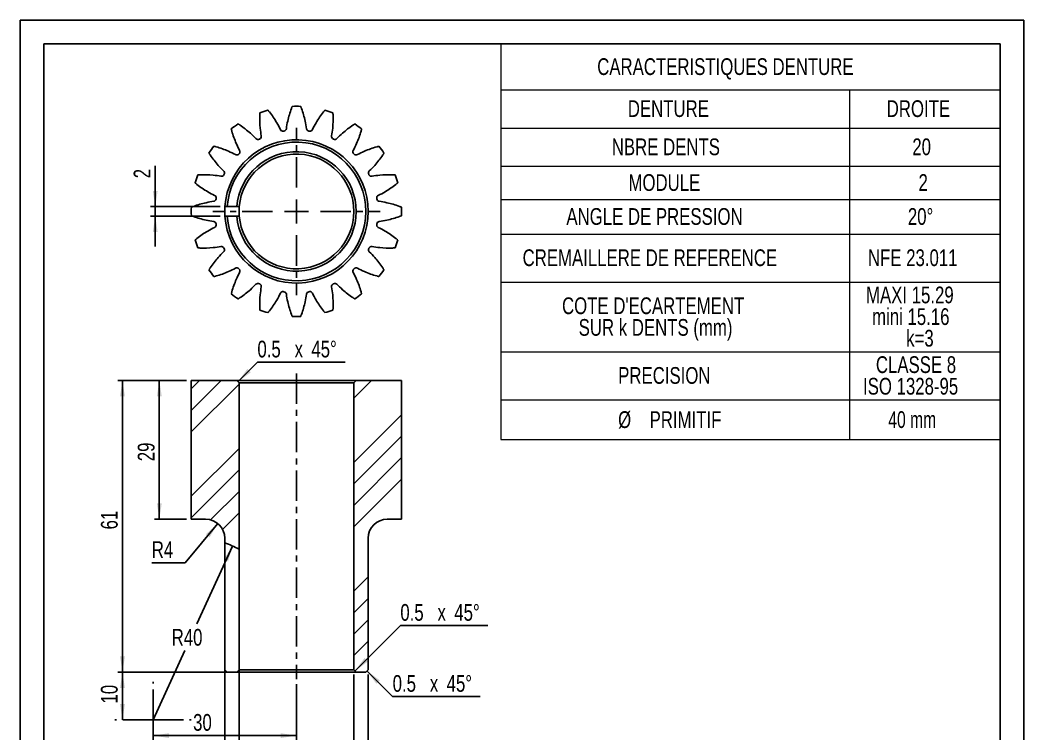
# Model space of a CAD drawing. Header units: millimetres. Extents: x 0 to 210, y 0 to 297.
# Drawn here: x 0 to 210, y 147.7 to 297.1 of the extents above; entities that cross this region are included whole.
import ezdxf

# ---------------------------------------------------------------- set-up
doc = ezdxf.new("R2010")
doc.units = ezdxf.units.MM
doc.linetypes.add('CENTER', pattern=[10.16, 6.35, -1.27, 1.27, -1.27])
for name, color, linetype in [('AXES', 3, 'CENTER'), ('COTES', 21, 'Continuous'), ('FIN', 5, 'Continuous'), ('HACHURS', 4, 'Continuous')]:
    doc.layers.add(name, color=color, linetype=linetype)
doc.layers.add('FORT', color=7, linetype='Continuous', lineweight=25)
doc.styles.add('SLDTEXTSTYLE0', font='TXT', dxfattribs={"width": 0.75})
doc.styles.add('SLDTEXTSTYLE4', font='TXT', dxfattribs={"width": 0.7})
doc.dimstyles.new('SLDDIMSTYLE1', dxfattribs={"dimtxt": 3.5, "dimasz": 3.302, "dimexe": 0, "dimexo": 0.0625, "dimgap": 0.875, "dimtad": 1, "dimdec": 3, "dimrnd": 1e-09, "dimzin": 12, "dimdsep": 46, "dimtxsty": 'SLDTEXTSTYLE0', "dimsah": 1, "dimcen": 0.09, "dimadec": 0, "dimazin": 3, "dimtfac": 1, "dimtdec": 3, "dimtofl": 0, "dimtmove": 0, "dimatfit": 3, "dimfxl": 1, "dimfrac": 2, "dimtolj": 1, "dimtzin": 12, "dimarcsym": 0})
doc.dimstyles.new('SLDDIMSTYLE2', dxfattribs={"dimtxt": 3.5, "dimasz": 3.302, "dimexe": 0, "dimexo": 0.0625, "dimgap": 0.875, "dimtad": 0, "dimtih": 1, "dimtoh": 1, "dimdec": 3, "dimrnd": 1e-09, "dimzin": 12, "dimdsep": 46, "dimtxsty": 'SLDTEXTSTYLE0', "dimsah": 1, "dimcen": 0, "dimadec": 0, "dimazin": 3, "dimtfac": 1, "dimtdec": 3, "dimtofl": 0, "dimtmove": 1, "dimatfit": 3, "dimfxl": 1, "dimfrac": 2, "dimtolj": 1, "dimtzin": 12, "dimarcsym": 0})
doc.dimstyles.new('SLDDIMSTYLE3', dxfattribs={"dimtxt": 3.5, "dimasz": 3.302, "dimexe": 0, "dimexo": 0.0625, "dimgap": 0.875, "dimtad": 0, "dimtih": 1, "dimtoh": 1, "dimdec": 3, "dimrnd": 1e-09, "dimzin": 12, "dimdsep": 46, "dimtxsty": 'SLDTEXTSTYLE0', "dimsah": 1, "dimcen": 0, "dimadec": 0, "dimazin": 3, "dimtfac": 1, "dimtdec": 3, "dimtofl": 0, "dimtmove": 0, "dimatfit": 3, "dimfxl": 1, "dimfrac": 2, "dimtolj": 1, "dimtzin": 12, "dimarcsym": 0})
doc.dimstyles.new('SLDDIMSTYLE4', dxfattribs={"dimtxt": 3.5, "dimasz": 3.302, "dimexe": 0, "dimexo": 0.0625, "dimgap": 0.875, "dimtad": 1, "dimdec": 3, "dimrnd": 1e-09, "dimzin": 12, "dimdsep": 46, "dimtxsty": 'SLDTEXTSTYLE0', "dimsah": 1, "dimcen": 0.09, "dimadec": 0, "dimazin": 3, "dimtfac": 1, "dimtdec": 3, "dimtmove": 0, "dimatfit": 0, "dimfxl": 1, "dimfrac": 2, "dimtolj": 1, "dimtzin": 12, "dimarcsym": 0})
pattern_1 = [(45, (0, 0), (-13.4704, 13.4704), []), (45, (4.49, 0), (-13.4704, 13.4704), []), (45, (8.98, 0), (-13.4704, 13.4704), []), (45, (13.47, 0), (-13.4704, 13.4704), [])]

# ---------------------------------------------------------------- blocks, each defined once
blk = doc.blocks.new('SW_TABLEANNOTATION_0')
at = {"color": 0, "linetype": 'Continuous', "lineweight": 18}
for p, q in [((0, 0), (0, -9.6)), ((0, 0), (72.9, 0)), ((72.9, 0), (104.42, 0)), ((104.42, 0), (104.42, -9.6)), ((0, -9.6), (0, -17.59)), ((0, -9.6), (72.9, -9.6)), ((72.9, -9.6), (72.9, -17.59)), ((72.9, -9.6), (104.42, -9.6)), ((104.42, -9.6), (104.42, -17.59)), ((0, -17.59), (0, -25.57)), ((0, -17.59), (72.9, -17.59)), ((72.9, -17.59), (72.9, -25.57)), ((72.9, -17.59), (104.42, -17.59)), ((104.42, -17.59), (104.42, -25.57)), ((0, -25.57), (0, -32.54)), ((0, -25.57), (72.9, -25.57)), ((72.9, -25.57), (72.9, -32.54)), ((72.9, -25.57), (104.42, -25.57)), ((104.42, -25.57), (104.42, -32.54)), ((0, -32.54), (0, -39.76)), ((0, -32.54), (72.9, -32.54)), ((72.9, -32.54), (72.9, -39.76)), ((72.9, -32.54), (104.42, -32.54)), ((104.42, -32.54), (104.42, -39.76)), ((0, -39.76), (0, -49.81)), ((0, -39.76), (72.9, -39.76)), ((72.9, -39.76), (72.9, -49.81)), ((72.9, -39.76), (104.42, -39.76)), ((104.42, -39.76), (104.42, -49.81)), ((0, -49.81), (0, -64.39)), ((0, -49.81), (72.9, -49.81)), ((72.9, -49.81), (72.9, -64.39)), ((72.9, -49.81), (104.42, -49.81)), ((104.42, -49.81), (104.42, -64.39)), ((0, -64.39), (0, -74.44)), ((0, -64.39), (72.9, -64.39)), ((72.9, -64.39), (72.9, -74.44)), ((72.9, -64.39), (104.42, -64.39)), ((104.42, -64.39), (104.42, -74.44)), ((0, -74.44), (0, -82.73)), ((0, -74.44), (72.9, -74.44)), ((72.9, -74.44), (72.9, -82.73)), ((72.9, -74.44), (104.42, -74.44)), ((104.42, -74.44), (104.42, -82.73)), ((0, -82.73), (72.9, -82.73)), ((72.9, -82.73), (104.42, -82.73))]:
    blk.add_line(p, q, dxfattribs=at)
at = {"color": 0, "linetype": 'Continuous', "lineweight": 18, "char_height": 3.5, "attachment_point": 1}
for s, insert, style in [('CARACTERISTIQUES DENTURE', (20.15, -2.99), 'SLDTEXTSTYLE0'), ('DENTURE', (26.55, -11.78), 'SLDTEXTSTYLE0'), ('DROITE', (80.71, -11.78), 'SLDTEXTSTYLE0'), ('NBRE DENTS', (23.2, -19.77), 'SLDTEXTSTYLE0'), ('20', (86.07, -19.77), 'SLDTEXTSTYLE0'), ('MODULE', (26.69, -27.24), 'SLDTEXTSTYLE0'), ('2', (87.37, -27.24), 'SLDTEXTSTYLE0'), ('ANGLE DE PRESSION', (13.7, -34.34), 'SLDTEXTSTYLE0'), ('20°', (85.14, -34.34), 'SLDTEXTSTYLE0'), ('CREMAILLERE DE REFERENCE', (4.54, -42.97), 'SLDTEXTSTYLE0'), ('NFE 23.011', (76.79, -42.97), 'SLDTEXTSTYLE0'), ('MAXI 15.29', (76.38, -50.76), 'SLDTEXTSTYLE0'), ("COTE D'ECARTEMENT", (12.79, -53.02), 'SLDTEXTSTYLE0'), ('mini 15.16', (77.65, -55.29), 'SLDTEXTSTYLE0'), ('SUR k DENTS (mm)', (16.27, -57.55), 'SLDTEXTSTYLE0'), ('k=3', (84.78, -59.81), 'SLDTEXTSTYLE0'), ('CLASSE 8', (78.45, -65.34), 'SLDTEXTSTYLE0'), ('PRECISION', (24.54, -67.6), 'SLDTEXTSTYLE0'), ('ISO 1328-95', (75.76, -69.86), 'SLDTEXTSTYLE0'), ('%%c', (24.52, -76.84), 'SLDTEXTSTYLE0'), ('PRIMITIF', (31.11, -76.84), 'SLDTEXTSTYLE0'), ('40 mm', (81.05, -76.84), 'SLDTEXTSTYLE4')]:
    blk.add_mtext(s, dxfattribs=dict(at, insert=insert, style=style))
blk = doc.blocks.new('_D_1')
at = {"layer": 'COTES'}
for p, q in [((34.81, 221.65), (28.12, 221.65)), ((29.12, 221.65), (29.12, 192.65)), ((34.81, 192.65), (28.12, 192.65))]:
    blk.add_line(p, q, dxfattribs=at)
for points in [[(29.12, 221.65), (28.61, 218.34), (29.63, 218.34)], [(29.12, 192.65), (29.63, 195.95), (28.61, 195.95)]]:
    blk.add_solid(points, dxfattribs=at)
at = {"layer": 'COTES', "insert": (24.61, 204.77), "char_height": 3.5, "attachment_point": 1, "rotation": 90, "style": 'SLDTEXTSTYLE0'}
blk.add_mtext('29', dxfattribs=at)
blk = doc.blocks.new('_D_2')
at = {"layer": 'COTES'}
for p, q in [((34.81, 221.65), (20.41, 221.65)), ((21.41, 221.65), (21.41, 160.65)), ((69.31, 160.65), (20.41, 160.65))]:
    blk.add_line(p, q, dxfattribs=at)
for points in [[(21.41, 221.65), (20.9, 218.34), (21.92, 218.34)], [(21.41, 160.65), (21.92, 163.95), (20.9, 163.95)]]:
    blk.add_solid(points, dxfattribs=at)
at = {"layer": 'COTES', "insert": (16.9, 190.5), "char_height": 3.5, "attachment_point": 1, "rotation": 90, "style": 'SLDTEXTSTYLE0'}
blk.add_mtext('61', dxfattribs=at)
blk = doc.blocks.new('_D_3')
at = {"layer": 'COTES'}
for p, q in [((45.81, 185.37), (45.81, 139.44)), ((69.81, 160.15), (69.81, 139.44)), ((45.81, 140.44), (69.81, 140.44))]:
    blk.add_line(p, q, dxfattribs=at)
for points in [[(45.81, 140.44), (49.11, 139.93), (49.11, 140.95)], [(69.81, 140.44), (66.5, 140.95), (66.5, 139.93)]]:
    blk.add_solid(points, dxfattribs=at)
at = {"layer": 'COTES', "char_height": 3.5, "attachment_point": 1, "style": 'SLDTEXTSTYLE0'}
for s, insert in [('%%c', (50.15, 144.95)), ('24', (55.43, 145)), ('H7', (60.6, 145))]:
    blk.add_mtext(s, dxfattribs=dict(at, insert=insert))
blk = doc.blocks.new('_D_4')
at = {"layer": 'COTES'}
for p, q in [((42.81, 186.73), (42.81, 133.13)), ((72.81, 160.15), (72.81, 133.13)), ((42.81, 134.13), (72.81, 134.13))]:
    blk.add_line(p, q, dxfattribs=at)
for points in [[(42.81, 134.13), (46.11, 133.62), (46.11, 134.64)], [(72.81, 134.13), (69.5, 134.64), (69.5, 133.62)]]:
    blk.add_solid(points, dxfattribs=at)
at = {"layer": 'COTES', "char_height": 3.5, "attachment_point": 1, "style": 'SLDTEXTSTYLE0'}
for s, insert in [('%%c', (48.42, 138.64)), ('30', (53.7, 138.69)), ('g6', (58.87, 138.69))]:
    blk.add_mtext(s, dxfattribs=dict(at, insert=insert))
blk = doc.blocks.new('SW_CHAMFER_DIMENSION_0')
at = {"layer": 'COTES', "color": 0}
for p, q in [((-4.08, -4.08), (0, 0)), ((0, 0), (18.33, 0))]:
    blk.add_line(p, q, dxfattribs=at)
blk.add_solid([(-4.08, -4.08), (-1.39, -2.11), (-2.11, -1.39)], dxfattribs=at)
at = {"layer": 'COTES', "color": 0, "char_height": 3.5, "attachment_point": 1, "style": 'SLDTEXTSTYLE0'}
for s, insert in [('0.5', (0, 4.51)), ('45°', (11.29, 4.51)), ('x', (7.78, 4.51))]:
    blk.add_mtext(s, dxfattribs=dict(at, insert=insert))
blk = doc.blocks.new('SW_CHAMFER_DIMENSION_1')
at = {"layer": 'COTES', "color": 0}
for p, q in [((-9.48, -9.48), (0, 0)), ((0, 0), (18.33, 0))]:
    blk.add_line(p, q, dxfattribs=at)
blk.add_solid([(-9.48, -9.48), (-6.79, -7.51), (-7.51, -6.79)], dxfattribs=at)
at = {"layer": 'COTES', "color": 0, "char_height": 3.5, "attachment_point": 1, "style": 'SLDTEXTSTYLE0'}
for s, insert in [('0.5', (0, 4.51)), ('45°', (11.29, 4.51)), ('x', (7.78, 4.51))]:
    blk.add_mtext(s, dxfattribs=dict(at, insert=insert))
blk = doc.blocks.new('SW_CHAMFER_DIMENSION_2')
at = {"layer": 'COTES', "color": 0}
for p, q in [((-5.38, 5.38), (0, 0)), ((0, 0), (18.33, 0))]:
    blk.add_line(p, q, dxfattribs=at)
blk.add_solid([(-5.38, 5.38), (-3.4, 2.68), (-2.68, 3.4)], dxfattribs=at)
at = {"layer": 'COTES', "color": 0, "char_height": 3.5, "attachment_point": 1, "style": 'SLDTEXTSTYLE0'}
for s, insert in [('0.5', (0, 4.51)), ('45°', (11.29, 4.51)), ('x', (7.78, 4.51))]:
    blk.add_mtext(s, dxfattribs=dict(at, insert=insert))
blk = doc.blocks.new('_D_5')
at = {"layer": 'COTES'}
for p, q in [((41.36, 191.72), (34.55, 183.51)), ((34.55, 183.51), (27.54, 183.51))]:
    blk.add_line(p, q, dxfattribs=at)
blk.add_solid([(41.36, 191.72), (38.86, 189.51), (39.64, 188.86)], dxfattribs=at)
at = {"layer": 'COTES', "insert": (27.54, 188.03), "char_height": 3.5, "attachment_point": 1, "style": 'SLDTEXTSTYLE0'}
blk.add_mtext('R4', dxfattribs=at)
blk = doc.blocks.new('_D_6')
at = {"layer": 'COTES'}
for p, q in [((44.42, 187.03), (36.97, 170.72)), ((27.81, 150.65), (34.44, 165.17))]:
    blk.add_line(p, q, dxfattribs=at)
blk.add_solid([(44.42, 187.03), (42.59, 184.24), (43.51, 183.82)], dxfattribs=at)
at = {"layer": 'COTES', "insert": (31.7, 169.68), "char_height": 3.5, "attachment_point": 1, "style": 'SLDTEXTSTYLE0'}
blk.add_mtext('R40', dxfattribs=at)
blk = doc.blocks.new('_D_7')
at = {"layer": 'COTES'}
for p, q in [((44.35, 160.65), (20.41, 160.65)), ((21.41, 150.65), (21.41, 160.65))]:
    blk.add_line(p, q, dxfattribs=at)
for points in [[(21.41, 160.65), (20.9, 157.34), (21.92, 157.34)], [(21.41, 150.65), (21.92, 153.95), (20.9, 153.95)]]:
    blk.add_solid(points, dxfattribs=at)
at = {"layer": 'COTES', "insert": (16.9, 154.08), "char_height": 3.5, "attachment_point": 1, "rotation": 90, "style": 'SLDTEXTSTYLE0'}
blk.add_mtext('10', dxfattribs=at)
blk = doc.blocks.new('_D_8')
at = {"layer": 'COTES'}
for p, q in [((57.81, 158.15), (57.81, 146.36)), ((57.81, 147.36), (27.81, 147.36))]:
    blk.add_line(p, q, dxfattribs=at)
for points in [[(27.81, 147.36), (31.11, 146.86), (31.11, 147.87)], [(57.81, 147.36), (54.5, 147.87), (54.5, 146.86)]]:
    blk.add_solid(points, dxfattribs=at)
at = {"layer": 'COTES', "insert": (36.19, 151.88), "char_height": 3.5, "attachment_point": 1, "style": 'SLDTEXTSTYLE0'}
blk.add_mtext('30', dxfattribs=at)
blk = doc.blocks.new('SW_CENTERMARKSYMBOL_1')
at = {"layer": 'AXES', "color": 0}
for q in [(0, 8), (-8, 0), (0, -8), (8, 0)]:
    blk.add_line((0, 0), q, dxfattribs=at)
blk = doc.blocks.new('_D_9')
at = {"layer": 'COTES'}
for p, q in [((28.27, 258.04), (28.27, 266.56)), ((41.84, 258.04), (27.27, 258.04)), ((28.27, 256.04), (28.27, 258.04)), ((41.84, 256.04), (27.27, 256.04)), ((28.27, 256.04), (28.27, 249.69))]:
    blk.add_line(p, q, dxfattribs=at)
for points in [[(28.27, 258.04), (28.77, 261.34), (27.76, 261.34)], [(28.27, 256.04), (27.76, 252.73), (28.77, 252.73)]]:
    blk.add_solid(points, dxfattribs=at)
at = {"layer": 'COTES', "insert": (23.75, 263.97), "char_height": 3.5, "attachment_point": 1, "rotation": 90, "style": 'SLDTEXTSTYLE0'}
blk.add_mtext('2', dxfattribs=at)
blk = doc.blocks.new('SW_CENTERMARKSYMBOL_2')
at = {"layer": 'AXES', "color": 0}
for p, q in [((0, 5), (0, 17.5)), ((0, 0), (0, 2.5)), ((-5, 0), (-17.5, 0)), ((0, 0), (-2.5, 0)), ((0, 0), (0, -2.5)), ((0, 0), (2.5, 0)), ((5, 0), (17.5, 0)), ((0, -5), (0, -17.5))]:
    blk.add_line(p, q, dxfattribs=at)

msp = doc.modelspace()

# ---------------------------------------------------------------- hatches: boundary and pattern name
at = {"layer": 'HACHURS'}
h = msp.add_hatch(dxfattribs=at)
h.set_pattern_fill('DIN 201 acier et fonte', color=256, style=0, pattern_type=2)
h.set_pattern_definition(pattern_1)
edge = h.paths.add_edge_path(flags=0)
edge.add_line((35.8051, 192.6458), (38.8051, 192.6458))
edge.add_arc((38.8051, 188.6458), 4, 0, 90, ccw=False)
edge.add_line((42.8051, 188.6458), (42.8051, 187.7268))
edge.add_arc((27.8051, 150.6458), 40, 63.256316, 67.975687, ccw=False)
edge.add_line((45.8051, 186.367), (45.8051, 221.1458))
edge.add_line((45.8051, 221.1458), (45.3051, 221.6458))
edge.add_line((45.3051, 221.6458), (35.8051, 221.6458))
edge.add_line((35.8051, 221.6458), (35.8051, 192.6458))
h = msp.add_hatch(dxfattribs=at)
h.set_pattern_fill('DIN 201 acier et fonte', color=256, style=0, pattern_type=2)
h.set_pattern_definition(pattern_1)
edge = h.paths.add_edge_path(flags=0)
edge.add_line((72.3051, 160.6458), (72.8051, 161.1458))
edge.add_line((72.8051, 161.1458), (72.8051, 188.6458))
edge.add_arc((76.8051, 188.6458), 4, 90, 180, ccw=False)
edge.add_line((76.8051, 192.6458), (79.8051, 192.6458))
edge.add_line((79.8051, 192.6458), (79.8051, 221.6458))
edge.add_line((79.8051, 221.6458), (70.3051, 221.6458))
edge.add_line((70.3051, 221.6458), (69.8051, 221.1458))
edge.add_line((69.8051, 221.1458), (69.8051, 161.1458))
edge.add_line((69.8051, 161.1458), (70.3051, 160.6458))
edge.add_line((70.3051, 160.6458), (72.3051, 160.6458))

# ---------------------------------------------------------------- linework, layer by layer
at = {"layer": 'AXES'}
msp.add_line((57.8051, 223.1458), (57.8051, 159.1458), dxfattribs=at)
at = {"layer": 'FIN'}
for p, q in [((-0.0115, 297.0678), (209.9885, 297.0678)), ((-0.0115, 297.0678), (-0.0115, 0.0678)), ((209.9885, 297.0678), (209.9885, 0.0678)), ((4.9885, 292.0678), (204.9885, 292.0678)), ((4.9885, 292.0678), (4.9885, 5.0678)), ((204.9885, 292.0678), (204.9885, 5.0678))]:
    msp.add_line(p, q, dxfattribs=at)
at = {"layer": 'FORT'}
for p, q in [((42.8385, 258.0354), (43.3396, 258.0354)), ((45.3452, 258.0354), (43.3396, 258.0354)), ((45.3452, 258.0354), (45.8468, 258.0354)), ((42.8385, 256.0354), (43.3396, 256.0354)), ((45.3452, 256.0354), (43.3396, 256.0354)), ((45.3452, 256.0354), (45.8468, 256.0354)), ((35.8051, 221.6458), (35.8051, 192.6458)), ((45.3051, 221.6458), (35.8051, 221.6458)), ((45.3051, 221.6458), (45.8051, 221.1458)), ((45.3051, 221.6458), (70.3051, 221.6458)), ((69.8051, 221.1458), (45.8051, 221.1458)), ((45.8051, 186.367), (45.8051, 221.1458)), ((69.8051, 221.1458), (70.3051, 221.6458)), ((69.8051, 221.1458), (69.8051, 161.1458)), ((79.8051, 221.6458), (70.3051, 221.6458)), ((79.8051, 192.6458), (79.8051, 221.6458)), ((38.8051, 192.6458), (35.8051, 192.6458)), ((79.8051, 192.6458), (76.8051, 192.6458)), ((42.8051, 187.7268), (42.8051, 188.6458)), ((42.8385, 187.7133), (42.8385, 161.1458)), ((72.8051, 188.6458), (72.8051, 161.1458)), ((45.8468, 186.3459), (45.8468, 161.1458)), ((42.8385, 161.1458), (43.3396, 160.6458)), ((45.3452, 160.6458), (43.3396, 160.6458)), ((45.3452, 160.6458), (45.8468, 161.1458)), ((70.3051, 160.6458), (45.3452, 160.6458)), ((45.8468, 161.1458), (69.8051, 161.1458)), ((70.3051, 160.6458), (69.8051, 161.1458)), ((70.3051, 160.6458), (72.3051, 160.6458)), ((72.8051, 161.1458), (72.3051, 160.6458))]:
    msp.add_line(p, q, dxfattribs=at)
for centre, radius, start, end in [((57.8051, 257.0354), 22, 105.703159, 110.296841), ((36.4585, 265.444), 20, 30.470072, 38.305944), ((75.5085, 271.6289), 20, 159.694056, 167.529928), ((57.8051, 257.0354), 22, 87.703159, 92.296841), ((40.1017, 271.6289), 20, 12.470072, 20.305944), ((79.1517, 265.444), 20, 141.694056, 149.529928), ((57.8051, 257.0354), 22, 69.703159, 74.296841), ((57.8051, 257.0354), 22, 123.703159, 128.296841), ((70.1324, 276.3853), 20, 177.694056, 185.529928), ((45.4778, 276.3853), 20, 354.470072, 2.305944), ((57.8051, 257.0354), 22, 51.703159, 56.296841), ((63.5496, 279.2476), 20, 195.694056, 203.529928), ((34.9048, 258.436), 20, 48.470072, 56.305944), ((57.8051, 257.0354), 17, 98.843693, 99.156307), ((57.8051, 257.0354), 17, 80.843693, 81.156307), ((80.7054, 258.436), 20, 123.694056, 131.529928), ((52.0606, 279.2476), 20, 336.470072, 344.305944), ((57.8051, 257.0354), 15, 183.822554, 176.177446), ((57.8051, 257.0354), 14.5, 183.954572, 176.045428), ((57.8051, 257.0354), 17, 116.843693, 117.156307), ((57.8051, 257.0354), 17, 62.843693, 63.156307), ((57.8051, 257.0354), 22, 141.703159, 146.296841), ((56.4044, 279.9356), 20, 213.694056, 221.529928), ((35.5928, 251.2909), 20, 66.470072, 74.305944), ((57.8051, 257.0354), 12.5, 184.588566, 175.411434), ((57.8051, 257.0354), 17, 134.843693, 135.156307), ((57.8051, 257.0354), 12, 184.780192, 175.219808), ((57.8051, 257.0354), 17, 44.843693, 45.156307), ((80.0174, 251.2909), 20, 105.694056, 113.529928), ((59.2057, 279.9356), 20, 318.470072, 326.305944), ((57.8051, 257.0354), 22, 33.703159, 38.296841), ((57.8051, 257.0354), 22, 159.703159, 164.296841), ((38.4551, 244.7081), 20, 84.470072, 92.305944), ((57.8051, 257.0354), 17, 152.843693, 153.156307), ((57.8051, 257.0354), 17, 26.843693, 27.156307), ((77.1551, 244.7081), 20, 87.694056, 95.529928), ((57.8051, 257.0354), 22, 15.703159, 20.296841), ((49.3964, 278.382), 20, 231.694056, 239.529928), ((66.2137, 278.382), 20, 300.470072, 308.305944), ((43.2115, 239.3319), 20, 102.470072, 110.305944), ((57.8051, 257.0354), 17, 170.843693, 171.156307), ((57.8051, 257.0354), 17, 8.843693, 9.156307), ((72.3987, 239.3319), 20, 69.694056, 77.529928), ((57.8051, 257.0354), 22, 177.703159, 182.296841), ((57.8051, 257.0354), 22, 357.703159, 2.296841), ((43.2115, 274.7388), 20, 249.694056, 257.529928), ((57.8051, 257.0354), 17, 188.843693, 189.156307), ((57.8051, 257.0354), 17, 350.843693, 351.156307), ((72.3987, 274.7388), 20, 282.470072, 290.305944), ((49.3964, 235.6887), 20, 120.470072, 128.305944), ((66.2137, 235.6887), 20, 51.694056, 59.529928), ((57.8051, 257.0354), 22, 195.703159, 200.296841), ((57.8051, 257.0354), 22, 339.703159, 344.296841), ((38.4551, 269.3627), 20, 267.694056, 275.529928), ((57.8051, 257.0354), 17, 206.843693, 207.156307), ((57.8051, 257.0354), 17, 332.843693, 333.156307), ((77.1551, 269.3627), 20, 264.470072, 272.305944), ((56.4044, 234.1351), 20, 138.470072, 146.305944), ((59.2057, 234.1351), 20, 33.694056, 41.529928), ((57.8051, 257.0354), 22, 213.703159, 218.296841), ((35.5928, 262.7798), 20, 285.694056, 293.529928), ((57.8051, 257.0354), 17, 224.843693, 225.156307), ((57.8051, 257.0354), 17, 314.843693, 315.156307), ((80.0174, 262.7798), 20, 246.470072, 254.305944), ((57.8051, 257.0354), 22, 321.703159, 326.296841), ((63.5496, 234.8231), 20, 156.470072, 164.305944), ((57.8051, 257.0354), 17, 242.843693, 243.156307), ((57.8051, 257.0354), 17, 296.843693, 297.156307), ((52.0606, 234.8231), 20, 15.694056, 23.529928), ((57.8051, 257.0354), 22, 231.703159, 236.296841), ((34.9048, 255.6347), 20, 303.694056, 311.529928), ((70.1324, 237.6854), 20, 174.470072, 182.305944), ((57.8051, 257.0354), 17, 260.843693, 261.156307), ((57.8051, 257.0354), 17, 278.843693, 279.156307), ((45.4778, 237.6854), 20, 357.694056, 5.529928), ((80.7054, 255.6347), 20, 228.470072, 236.305944), ((57.8051, 257.0354), 22, 303.703159, 308.296841), ((36.4585, 248.6267), 20, 321.694056, 329.529928), ((75.5085, 242.4418), 20, 192.470072, 200.305944), ((40.1017, 242.4418), 20, 339.694056, 347.529928), ((79.1517, 248.6267), 20, 210.470072, 218.305944), ((57.8051, 257.0354), 22, 249.703159, 254.296841), ((57.8051, 257.0354), 22, 285.703159, 290.296841), ((57.8051, 257.0354), 22, 267.703159, 272.296841), ((38.8051, 188.6458), 4, 0, 90), ((76.8051, 188.6458), 4, 90, 180), ((27.8051, 150.6458), 40, 63.256316, 67.975687)]:
    msp.add_arc(centre, radius, start, end, dxfattribs=at)
for points in [[(50.1496, 277.2144), (50.1492, 277.2063), (50.1489, 277.1982), (50.1486, 277.1901)], [(50.1583, 277.4038), (50.1553, 277.3443), (50.1523, 277.2798), (50.1496, 277.2144)], [(50.1663, 277.55), (50.1639, 277.5084), (50.1611, 277.4585), (50.1583, 277.4038)], [(50.1717, 277.6392), (50.1704, 277.6186), (50.1685, 277.5881), (50.1663, 277.55)], [(50.1736, 277.6693), (50.1732, 277.6625), (50.1726, 277.6524), (50.1717, 277.6392)], [(51.8578, 278.2057), (51.8547, 278.2095), (51.8523, 278.2123), (51.8507, 278.2143)], [(51.8789, 278.1802), (51.8697, 278.1913), (51.8626, 278.1999), (51.8578, 278.2057)], [(51.9476, 278.0966), (51.9193, 278.1312), (51.8957, 278.1598), (51.8789, 278.1802)], [(52.0549, 277.9641), (52.0158, 278.0128), (51.9791, 278.058), (51.9476, 278.0966)], [(52.1527, 277.8412), (52.1197, 277.883), (52.0866, 277.9245), (52.0549, 277.9641)], [(56.7599, 278.5924), (56.7571, 278.5848), (56.7543, 278.5772), (56.7515, 278.5696)], [(56.8268, 278.7699), (56.8055, 278.7142), (56.7827, 278.6538), (56.7599, 278.5924)], [(56.8796, 278.9064), (56.8644, 278.8676), (56.8463, 278.821), (56.8268, 278.7699)], [(56.9123, 278.9897), (56.9047, 278.9704), (56.8934, 278.942), (56.8796, 278.9064)], [(56.9234, 279.0177), (56.9209, 279.0113), (56.9171, 279.002), (56.9123, 278.9897)], [(58.6909, 279.0073), (58.6891, 279.0119), (58.6877, 279.0154), (58.6868, 279.0177)], [(58.7031, 278.9766), (58.6978, 278.99), (58.6937, 279.0004), (58.6909, 279.0073)], [(58.7426, 278.8758), (58.7264, 278.9175), (58.7128, 278.952), (58.7031, 278.9766)], [(58.8036, 278.7167), (58.7815, 278.7751), (58.7606, 278.8295), (58.7426, 278.8758)], [(58.8587, 278.5696), (58.8403, 278.6195), (58.8216, 278.6692), (58.8036, 278.7167)], [(63.4726, 277.8603), (63.4675, 277.854), (63.4625, 277.8476), (63.4575, 277.8412)], [(63.591, 278.0084), (63.5536, 277.9621), (63.5132, 277.9116), (63.4726, 277.8603)], [(63.6834, 278.122), (63.657, 278.0898), (63.6254, 278.0511), (63.591, 278.0084)], [(63.7402, 278.191), (63.727, 278.1751), (63.7076, 278.1515), (63.6834, 278.122)], [(63.7595, 278.2143), (63.7551, 278.209), (63.7487, 278.2012), (63.7402, 278.191)], [(65.4372, 277.6582), (65.4369, 277.6631), (65.4367, 277.6668), (65.4365, 277.6693)], [(65.4393, 277.6252), (65.4384, 277.6396), (65.4377, 277.6507), (65.4372, 277.6582)], [(65.4457, 277.5172), (65.4432, 277.5618), (65.441, 277.5988), (65.4393, 277.6252)], [(65.4547, 277.347), (65.4517, 277.4093), (65.4486, 277.4675), (65.4457, 277.5172)], [(65.4616, 277.1901), (65.4595, 277.2432), (65.4571, 277.2963), (65.4547, 277.347)], [(45.6069, 275.3317), (45.6028, 275.3344), (45.5996, 275.3363), (45.5975, 275.3377)], [(45.6348, 275.314), (45.6227, 275.3218), (45.6133, 275.3277), (45.6069, 275.3317)], [(45.726, 275.2557), (45.6884, 275.2799), (45.6572, 275.2998), (45.6348, 275.314)], [(45.869, 275.1629), (45.8167, 275.1971), (45.7678, 275.2288), (45.726, 275.2557)], [(46, 275.0762), (45.9557, 275.1058), (45.9114, 275.135), (45.869, 275.1629)], [(53.6963, 275.5858), (53.9823, 275.0998), (54.237, 274.62), (54.4642, 274.15)], [(55.6938, 274.3447), (55.7646, 274.8619), (55.8586, 275.397), (55.9803, 275.9475)], [(59.6298, 275.9475), (59.7516, 275.397), (59.8455, 274.8619), (59.9164, 274.3447)], [(61.146, 274.15), (61.3732, 274.62), (61.6279, 275.0998), (61.9138, 275.5858)], [(69.7888, 275.194), (69.7389, 275.1615), (69.685, 275.126), (69.6304, 275.0897)], [(69.9118, 275.2734), (69.8767, 275.251), (69.8347, 275.2239), (69.7888, 275.194)], [(69.9872, 275.3215), (69.9697, 275.3104), (69.9439, 275.294), (69.9118, 275.2734)], [(70.0127, 275.3377), (70.0069, 275.334), (69.9984, 275.3286), (69.9872, 275.3215)], [(44.1709, 274.3012), (44.1726, 274.2945), (44.1751, 274.2848), (44.1784, 274.272)], [(44.1784, 274.272), (44.1835, 274.2519), (44.1912, 274.2223), (44.2008, 274.1854)], [(44.2008, 274.1854), (44.2114, 274.1451), (44.2241, 274.0968), (44.2384, 274.0439)], [(44.2384, 274.0439), (44.2539, 273.9864), (44.271, 273.9241), (44.2886, 273.8611)], [(44.2886, 273.8611), (44.2908, 273.8532), (44.293, 273.8454), (44.2952, 273.8376)], [(48.165, 273.4082), (48.5872, 273.0343), (48.9777, 272.6567), (49.339, 272.2799)], [(50.4482, 272.8451), (50.3558, 273.3589), (50.2798, 273.8968), (50.2255, 274.458)], [(65.3847, 274.458), (65.3304, 273.8968), (65.2544, 273.3589), (65.162, 272.8451)], [(66.2711, 272.2799), (66.6325, 272.6567), (67.023, 273.0343), (67.4451, 273.4082)], [(69.6304, 275.0897), (69.6237, 275.0852), (69.6169, 275.0807), (69.6102, 275.0762)], [(71.315, 273.8376), (71.3294, 273.8888), (71.3435, 273.94), (71.3569, 273.989)], [(71.3569, 273.989), (71.3733, 274.0493), (71.3883, 274.1055), (71.401, 274.1536)], [(71.401, 274.1536), (71.4124, 274.1969), (71.4217, 274.2328), (71.4283, 274.2584)], [(71.4283, 274.2584), (71.4319, 274.2724), (71.4347, 274.2831), (71.4365, 274.2904)], [(71.4365, 274.2904), (71.4377, 274.2952), (71.4387, 274.2988), (71.4393, 274.3012)], [(45.9228, 269.7979), (45.6762, 270.258), (45.4377, 270.7461), (45.2125, 271.2631)], [(70.3976, 271.2631), (70.1725, 270.7461), (69.934, 270.258), (69.6874, 269.7979)], [(39.5028, 269.243), (39.5064, 269.2371), (39.5118, 269.2286), (39.5189, 269.2175)], [(39.5189, 269.2175), (39.53, 269.2), (39.5464, 269.1742), (39.567, 269.1421)], [(39.567, 269.1421), (39.5895, 269.107), (39.6166, 269.065), (39.6465, 269.0191)], [(39.6465, 269.0191), (39.679, 268.9692), (39.7145, 268.9152), (39.7507, 268.8607)], [(39.7507, 268.8607), (39.7552, 268.854), (39.7597, 268.8472), (39.7642, 268.8405)], [(40.5501, 270.6668), (40.5453, 270.668), (40.5417, 270.6689), (40.5393, 270.6696)], [(40.5821, 270.6586), (40.5681, 270.6622), (40.5573, 270.6649), (40.5501, 270.6668)], [(40.6868, 270.6313), (40.6436, 270.6427), (40.6077, 270.652), (40.5821, 270.6586)], [(40.8515, 270.5872), (40.7912, 270.6036), (40.7349, 270.6186), (40.6868, 270.6313)], [(41.0028, 270.5453), (40.9516, 270.5597), (40.9004, 270.5738), (40.8515, 270.5872)], [(43.5774, 269.6279), (44.0944, 269.4028), (44.5825, 269.1643), (45.0426, 268.9176)], [(70.5676, 268.9176), (71.0277, 269.1643), (71.5158, 269.4028), (72.0328, 269.6279)], [(74.6308, 270.5519), (74.623, 270.5497), (74.6152, 270.5475), (74.6073, 270.5453)], [(74.8136, 270.6021), (74.7561, 270.5866), (74.6938, 270.5695), (74.6308, 270.5519)], [(74.9551, 270.6396), (74.9148, 270.6291), (74.8665, 270.6163), (74.8136, 270.6021)], [(75.0417, 270.6621), (75.0216, 270.6569), (74.992, 270.6493), (74.9551, 270.6396)], [(75.0709, 270.6696), (75.0642, 270.6679), (75.0545, 270.6654), (75.0417, 270.6621)], [(75.846, 268.8405), (75.8755, 268.8847), (75.9048, 268.929), (75.9326, 268.9715)], [(75.9326, 268.9715), (75.9668, 269.0237), (75.9985, 269.0726), (76.0254, 269.1144)], [(76.0254, 269.1144), (76.0496, 269.152), (76.0695, 269.1833), (76.0837, 269.2056)], [(76.0837, 269.2056), (76.0915, 269.2178), (76.0974, 269.2272), (76.1014, 269.2335)], [(76.1014, 269.2335), (76.1041, 269.2377), (76.1061, 269.2408), (76.1074, 269.243)], [(37.1823, 264.6675), (37.1773, 264.6672), (37.1736, 264.667), (37.1711, 264.6668)], [(37.2152, 264.6696), (37.2008, 264.6687), (37.1897, 264.668), (37.1823, 264.6675)], [(37.3233, 264.676), (37.2786, 264.6735), (37.2416, 264.6712), (37.2152, 264.6696)], [(37.4935, 264.6849), (37.4311, 264.6819), (37.3729, 264.6788), (37.3233, 264.676)], [(37.6504, 264.6919), (37.5972, 264.6897), (37.5442, 264.6874), (37.4935, 264.6849)], [(40.3824, 264.615), (40.9437, 264.5607), (41.4816, 264.4847), (41.9954, 264.3922)], [(42.5605, 265.5014), (42.1838, 265.8628), (41.8061, 266.2533), (41.4323, 266.6754)], [(74.1779, 266.6754), (73.8041, 266.2533), (73.4264, 265.8628), (73.0496, 265.5014)], [(73.6148, 264.3922), (74.1286, 264.4847), (74.6665, 264.5607), (75.2278, 264.615)], [(77.9841, 264.6909), (77.976, 264.6912), (77.9679, 264.6916), (77.9598, 264.6919)], [(78.1735, 264.6821), (78.114, 264.6852), (78.0495, 264.6882), (77.9841, 264.6909)], [(78.3197, 264.6741), (78.2781, 264.6766), (78.2282, 264.6793), (78.1735, 264.6821)], [(78.409, 264.6687), (78.3883, 264.67), (78.3578, 264.6719), (78.3197, 264.6741)], [(78.4391, 264.6668), (78.4322, 264.6673), (78.4222, 264.6679), (78.409, 264.6687)], [(36.6262, 262.9897), (36.6315, 262.9853), (36.6392, 262.9789), (36.6494, 262.9705)], [(36.6494, 262.9705), (36.6654, 262.9573), (36.689, 262.9378), (36.7185, 262.9137)], [(36.7185, 262.9137), (36.7507, 262.8872), (36.7894, 262.8557), (36.832, 262.8213)], [(36.832, 262.8213), (36.8784, 262.7839), (36.9288, 262.7435), (36.9801, 262.7028)], [(36.9801, 262.7028), (36.9865, 262.6978), (36.9929, 262.6928), (36.9992, 262.6877)], [(78.611, 262.6877), (78.6527, 262.7207), (78.6942, 262.7538), (78.7338, 262.7856)], [(78.7338, 262.7856), (78.7825, 262.8247), (78.8278, 262.8614), (78.8663, 262.8928)], [(78.8663, 262.8928), (78.9009, 262.9211), (78.9295, 262.9447), (78.9499, 262.9616)], [(78.9499, 262.9616), (78.9611, 262.9708), (78.9696, 262.9778), (78.9754, 262.9826)], [(78.9754, 262.9826), (78.9792, 262.9858), (78.982, 262.9881), (78.984, 262.9897)], [(40.6905, 260.3762), (40.2205, 260.6035), (39.7407, 260.8582), (39.2547, 261.1441)], [(76.3555, 261.1441), (75.8695, 260.8582), (75.3897, 260.6035), (74.9197, 260.3762)], [(38.8929, 258.8601), (39.4435, 258.9819), (39.9785, 259.0758), (40.4958, 259.1467)], [(75.1144, 259.1467), (75.6316, 259.0758), (76.1667, 258.9819), (76.7173, 258.8601)], [(35.8332, 257.9212), (35.8286, 257.9194), (35.8251, 257.918), (35.8228, 257.9171)], [(35.8638, 257.9333), (35.8504, 257.928), (35.8401, 257.9239), (35.8332, 257.9212)], [(35.9647, 257.9728), (35.923, 257.9566), (35.8885, 257.9431), (35.8638, 257.9333)], [(36.1238, 258.0339), (36.0654, 258.0118), (36.011, 257.9909), (35.9647, 257.9728)], [(36.2708, 258.089), (36.2209, 258.0705), (36.1712, 258.0519), (36.1238, 258.0339)], [(42.8385, 258.0354), (42.7939, 257.3687), (42.7939, 256.702), (42.8385, 256.0354)], [(45.8468, 258.0354), (45.7911, 257.3687), (45.7911, 256.702), (45.8468, 256.0354)], [(79.3621, 258.0805), (79.3545, 258.0834), (79.3469, 258.0862), (79.3393, 258.089)], [(79.5396, 258.0137), (79.484, 258.0349), (79.4235, 258.0577), (79.3621, 258.0805)], [(79.6761, 257.9609), (79.6373, 257.9761), (79.5908, 257.9941), (79.5396, 258.0137)], [(79.7594, 257.9282), (79.7401, 257.9358), (79.7117, 257.947), (79.6761, 257.9609)], [(79.7874, 257.9171), (79.781, 257.9196), (79.7717, 257.9233), (79.7594, 257.9282)], [(35.8228, 256.1537), (35.8292, 256.1511), (35.8385, 256.1474), (35.8508, 256.1426)], [(35.8508, 256.1426), (35.8701, 256.1349), (35.8985, 256.1237), (35.934, 256.1098)], [(35.934, 256.1098), (35.9728, 256.0947), (36.0194, 256.0766), (36.0706, 256.0571)], [(36.0706, 256.0571), (36.1262, 256.0358), (36.1867, 256.013), (36.248, 255.9902)], [(36.248, 255.9902), (36.2556, 255.9874), (36.2632, 255.9846), (36.2708, 255.9817)], [(40.4958, 254.924), (39.9785, 254.9949), (39.4435, 255.0889), (38.8929, 255.2106)], [(76.7173, 255.2106), (76.1667, 255.0889), (75.6316, 254.9949), (75.1144, 254.924)], [(79.3393, 255.9817), (79.3892, 256.0002), (79.4389, 256.0188), (79.4864, 256.0368)], [(79.4864, 256.0368), (79.5448, 256.059), (79.5992, 256.0799), (79.6455, 256.0979)], [(79.6455, 256.0979), (79.6872, 256.1141), (79.7217, 256.1277), (79.7463, 256.1374)], [(79.7463, 256.1374), (79.7597, 256.1427), (79.7701, 256.1468), (79.777, 256.1496)], [(79.777, 256.1496), (79.7816, 256.1514), (79.7851, 256.1528), (79.7874, 256.1537)], [(39.2547, 252.9266), (39.7407, 253.2126), (40.2205, 253.4672), (40.6905, 253.6945)], [(74.9197, 253.6945), (75.3897, 253.4672), (75.8695, 253.2126), (76.3555, 252.9266)], [(36.6348, 251.0881), (36.631, 251.085), (36.6281, 251.0826), (36.6262, 251.081)], [(36.6602, 251.1092), (36.6491, 251.1), (36.6406, 251.0929), (36.6348, 251.0881)], [(36.7439, 251.1779), (36.7093, 251.1496), (36.6807, 251.126), (36.6602, 251.1092)], [(36.8764, 251.2851), (36.8277, 251.246), (36.7824, 251.2093), (36.7439, 251.1779)], [(36.9992, 251.383), (36.9575, 251.35), (36.9159, 251.3169), (36.8764, 251.2851)], [(78.63, 251.3679), (78.6237, 251.3729), (78.6173, 251.378), (78.611, 251.383)], [(78.7781, 251.2495), (78.7318, 251.2869), (78.6814, 251.3272), (78.63, 251.3679)], [(78.8917, 251.1571), (78.8595, 251.1835), (78.8208, 251.215), (78.7781, 251.2495)], [(78.9608, 251.1002), (78.9448, 251.1134), (78.9212, 251.1329), (78.8917, 251.1571)], [(78.984, 251.081), (78.9787, 251.0854), (78.9709, 251.0918), (78.9608, 251.1002)], [(37.1711, 249.4039), (37.178, 249.4035), (37.188, 249.4028), (37.2012, 249.402)], [(37.2012, 249.402), (37.2219, 249.4007), (37.2524, 249.3988), (37.2905, 249.3966)], [(37.2905, 249.3966), (37.3321, 249.3942), (37.3819, 249.3914), (37.4367, 249.3886)], [(37.4367, 249.3886), (37.4961, 249.3856), (37.5607, 249.3826), (37.6261, 249.3799)], [(37.6261, 249.3799), (37.6342, 249.3795), (37.6423, 249.3792), (37.6504, 249.3789)], [(41.9954, 249.6785), (41.4816, 249.5861), (40.9437, 249.5101), (40.3824, 249.4557)], [(41.4323, 247.3953), (41.8061, 247.8175), (42.1838, 248.2079), (42.5605, 248.5693)], [(73.0496, 248.5693), (73.4264, 248.2079), (73.8041, 247.8175), (74.1779, 247.3953)], [(75.2278, 249.4557), (74.6665, 249.5101), (74.1286, 249.5861), (73.6148, 249.6785)], [(77.9598, 249.3789), (78.0129, 249.381), (78.066, 249.3834), (78.1167, 249.3858)], [(78.1167, 249.3858), (78.1791, 249.3888), (78.2372, 249.3919), (78.2869, 249.3947)], [(78.2869, 249.3947), (78.3315, 249.3972), (78.3685, 249.3995), (78.395, 249.4011)], [(78.395, 249.4011), (78.4094, 249.402), (78.4204, 249.4027), (78.4279, 249.4032)], [(78.4279, 249.4032), (78.4328, 249.4035), (78.4366, 249.4038), (78.4391, 249.4039)], [(39.5088, 244.8372), (39.5061, 244.8331), (39.5041, 244.8299), (39.5028, 244.8278)], [(39.5264, 244.8651), (39.5187, 244.8529), (39.5128, 244.8435), (39.5088, 244.8372)], [(39.5848, 244.9563), (39.5606, 244.9187), (39.5406, 244.8874), (39.5264, 244.8651)], [(39.6776, 245.0993), (39.6434, 245.047), (39.6117, 244.9981), (39.5848, 244.9563)], [(39.7642, 245.2303), (39.7347, 245.186), (39.7054, 245.1417), (39.6776, 245.0993)], [(45.0426, 245.1531), (44.5825, 244.9064), (44.0944, 244.6679), (43.5774, 244.4428)], [(45.2125, 242.8077), (45.4377, 243.3247), (45.6762, 243.8127), (45.9228, 244.2728)], [(69.6874, 244.2728), (69.934, 243.8127), (70.1725, 243.3247), (70.3976, 242.8077)], [(72.0328, 244.4428), (71.5158, 244.6679), (71.0277, 244.9064), (70.5676, 245.1531)], [(75.8595, 245.21), (75.855, 245.2168), (75.8505, 245.2235), (75.846, 245.2303)], [(75.9637, 245.0516), (75.9312, 245.1015), (75.8957, 245.1555), (75.8595, 245.21)], [(76.0432, 244.9287), (76.0207, 244.9637), (75.9936, 245.0057), (75.9637, 245.0516)], [(76.0913, 244.8533), (76.0802, 244.8708), (76.0637, 244.8965), (76.0432, 244.9287)], [(76.1074, 244.8278), (76.1037, 244.8336), (76.0983, 244.8421), (76.0913, 244.8533)], [(40.5393, 243.4012), (40.5459, 243.4029), (40.5557, 243.4054), (40.5685, 243.4087)], [(40.5685, 243.4087), (40.5885, 243.4138), (40.6181, 243.4215), (40.655, 243.4311)], [(40.655, 243.4311), (40.6954, 243.4417), (40.7436, 243.4544), (40.7966, 243.4687)], [(40.7966, 243.4687), (40.8541, 243.4842), (40.9164, 243.5013), (40.9794, 243.5189)], [(40.9794, 243.5189), (40.9872, 243.5211), (40.995, 243.5233), (41.0028, 243.5255)], [(49.339, 241.7908), (48.9777, 241.414), (48.5872, 241.0364), (48.165, 240.6625)], [(67.4451, 240.6625), (67.023, 241.0364), (66.6325, 241.414), (66.2711, 241.7908)], [(74.6073, 243.5255), (74.6586, 243.5111), (74.7097, 243.4969), (74.7587, 243.4836)], [(74.7587, 243.4836), (74.819, 243.4671), (74.8753, 243.4521), (74.9233, 243.4395)], [(74.9233, 243.4395), (74.9666, 243.4281), (75.0025, 243.4188), (75.0281, 243.4122)], [(75.0281, 243.4122), (75.0421, 243.4086), (75.0528, 243.4058), (75.0601, 243.4039)], [(75.0601, 243.4039), (75.0649, 243.4027), (75.0685, 243.4018), (75.0709, 243.4012)], [(44.1737, 239.7804), (44.1724, 239.7756), (44.1715, 239.772), (44.1709, 239.7695)], [(44.1819, 239.8123), (44.1783, 239.7984), (44.1755, 239.7876), (44.1737, 239.7804)], [(44.2092, 239.9171), (44.1978, 239.8739), (44.1885, 239.838), (44.1819, 239.8123)], [(44.2533, 240.0817), (44.2369, 240.0215), (44.2218, 239.9652), (44.2092, 239.9171)], [(44.2952, 240.2331), (44.2808, 240.1819), (44.2666, 240.1307), (44.2533, 240.0817)], [(50.2255, 239.6127), (50.2798, 240.174), (50.3558, 240.7118), (50.4482, 241.2257)], [(54.4642, 239.9208), (54.237, 239.4508), (53.9823, 238.971), (53.6963, 238.4849)], [(55.9803, 238.1232), (55.8586, 238.6738), (55.7646, 239.2088), (55.6938, 239.726)], [(59.9164, 239.726), (59.8455, 239.2088), (59.7516, 238.6738), (59.6298, 238.1232)], [(61.9138, 238.4849), (61.6279, 238.971), (61.3732, 239.4508), (61.146, 239.9208)], [(65.162, 241.2257), (65.2544, 240.7118), (65.3304, 240.174), (65.3847, 239.6127)], [(71.3216, 240.2097), (71.3194, 240.2175), (71.3172, 240.2253), (71.315, 240.2331)], [(71.3718, 240.0268), (71.3563, 240.0843), (71.3392, 240.1466), (71.3216, 240.2097)], [(71.4094, 239.8853), (71.3988, 239.9256), (71.386, 239.9739), (71.3718, 240.0268)], [(71.4318, 239.7988), (71.4266, 239.8188), (71.419, 239.8484), (71.4094, 239.8853)], [(71.4393, 239.7695), (71.4376, 239.7762), (71.4351, 239.7859), (71.4318, 239.7988)], [(45.5975, 238.7331), (45.6033, 238.7367), (45.6118, 238.7421), (45.623, 238.7492)], [(45.623, 238.7492), (45.6405, 238.7603), (45.6663, 238.7767), (45.6984, 238.7973)], [(45.6984, 238.7973), (45.7335, 238.8198), (45.7754, 238.8468), (45.8213, 238.8768)], [(45.8213, 238.8768), (45.8712, 238.9093), (45.9252, 238.9448), (45.9797, 238.981)], [(45.9797, 238.981), (45.9865, 238.9855), (45.9932, 238.99), (46, 238.9945)], [(69.6102, 238.9945), (69.6545, 238.965), (69.6988, 238.9357), (69.7412, 238.9079)], [(69.7412, 238.9079), (69.7934, 238.8736), (69.8423, 238.842), (69.8841, 238.8151)], [(69.8841, 238.8151), (69.9218, 238.7909), (69.953, 238.7709), (69.9754, 238.7567)], [(69.9754, 238.7567), (69.9875, 238.749), (69.9969, 238.743), (70.0032, 238.739)], [(70.0032, 238.739), (70.0074, 238.7364), (70.0106, 238.7344), (70.0127, 238.7331)], [(50.1486, 236.8807), (50.1507, 236.8275), (50.1531, 236.7745), (50.1555, 236.7238)], [(50.1555, 236.7238), (50.1585, 236.6614), (50.1616, 236.6032), (50.1644, 236.5536)], [(50.1644, 236.5536), (50.167, 236.5089), (50.1692, 236.4719), (50.1709, 236.4455)], [(50.1709, 236.4455), (50.1717, 236.4311), (50.1725, 236.42), (50.1729, 236.4125)], [(50.1729, 236.4125), (50.1732, 236.4076), (50.1735, 236.4039), (50.1736, 236.4014)], [(51.8507, 235.8565), (51.8551, 235.8618), (51.8615, 235.8695), (51.8699, 235.8797)], [(51.8699, 235.8797), (51.8832, 235.8957), (51.9026, 235.9192), (51.9268, 235.9487)], [(51.9268, 235.9487), (51.9532, 235.981), (51.9848, 236.0197), (52.0192, 236.0623)], [(52.0192, 236.0623), (52.0566, 236.1087), (52.097, 236.1591), (52.1376, 236.2104)], [(52.1376, 236.2104), (52.1426, 236.2168), (52.1477, 236.2231), (52.1527, 236.2295)], [(56.7515, 235.5011), (56.7699, 235.4512), (56.7886, 235.4015), (56.8065, 235.354)], [(56.8065, 235.354), (56.8287, 235.2956), (56.8496, 235.2413), (56.8676, 235.1949)], [(58.7306, 235.1643), (58.7458, 235.2031), (58.7638, 235.2497), (58.7834, 235.3009)], [(58.7834, 235.3009), (58.8047, 235.3565), (58.8275, 235.4169), (58.8503, 235.4783)], [(58.8503, 235.4783), (58.8531, 235.4859), (58.8559, 235.4935), (58.8587, 235.5011)], [(63.4575, 236.2295), (63.4905, 236.1877), (63.5235, 236.1462), (63.5553, 236.1066)], [(63.5553, 236.1066), (63.5944, 236.0579), (63.6311, 236.0127), (63.6626, 235.9742)], [(63.6626, 235.9742), (63.6909, 235.9395), (63.7144, 235.9109), (63.7313, 235.8905)], [(63.7313, 235.8905), (63.7405, 235.8794), (63.7476, 235.8708), (63.7523, 235.8651)], [(63.7523, 235.8651), (63.7555, 235.8613), (63.7579, 235.8584), (63.7595, 235.8565)], [(65.4365, 236.4014), (65.437, 236.4083), (65.4376, 236.4183), (65.4384, 236.4315)], [(65.4384, 236.4315), (65.4397, 236.4522), (65.4416, 236.4827), (65.4439, 236.5208)], [(65.4439, 236.5208), (65.4463, 236.5624), (65.4491, 236.6122), (65.4518, 236.667)], [(65.4518, 236.667), (65.4549, 236.7264), (65.4579, 236.791), (65.4606, 236.8564)], [(65.4606, 236.8564), (65.4609, 236.8645), (65.4613, 236.8726), (65.4616, 236.8807)], [(56.8676, 235.1949), (56.8838, 235.1532), (56.8974, 235.1187), (56.9071, 235.0941)], [(56.9071, 235.0941), (56.9124, 235.0807), (56.9165, 235.0704), (56.9193, 235.0634)], [(56.9193, 235.0634), (56.9211, 235.0588), (56.9225, 235.0554), (56.9234, 235.053)], [(58.6868, 235.053), (58.6893, 235.0594), (58.693, 235.0688), (58.6979, 235.0811)], [(58.6979, 235.0811), (58.7055, 235.1003), (58.7167, 235.1288), (58.7306, 235.1643)], [(45.8051, 186.367), (45.8051, 186.367), (45.819, 186.36), (45.8468, 186.3459)]]:
    msp.add_open_spline(points, degree=3, dxfattribs=at)
for points in [[(54.4642, 274.15), (54.5187, 274.0373), (54.6066, 273.9444), (54.8292, 273.8234), (54.966, 273.7972), (55.0999, 273.8188)], [(55.1915, 273.8333), (55.3254, 273.8541), (55.4468, 273.9207), (55.6223, 274.1056), (55.6768, 274.2208), (55.6938, 274.3447)], [(59.9164, 274.3447), (59.9334, 274.2208), (59.9883, 274.1052), (60.1627, 273.9214), (60.2846, 273.8541), (60.4187, 273.8333)], [(60.5103, 273.8188), (60.644, 273.7972), (60.7801, 273.823), (61.0041, 273.9447), (61.0915, 274.0374), (61.146, 274.15)], [(49.339, 272.2799), (49.4256, 272.1896), (49.538, 272.1284), (49.7871, 272.0822), (49.9252, 272.0994), (50.046, 272.1614)], [(50.1286, 272.2035), (50.2495, 272.2647), (50.3444, 272.3655), (50.4541, 272.5956), (50.4703, 272.722), (50.4482, 272.8451)], [(65.162, 272.8451), (65.1398, 272.722), (65.1563, 272.5951), (65.2653, 272.3664), (65.3605, 272.2647), (65.4816, 272.2035)], [(65.5642, 272.1614), (65.6848, 272.0995), (65.8222, 272.082), (66.0728, 272.1285), (66.1846, 272.1897), (66.2711, 272.2799)], [(45.0426, 268.9176), (45.1528, 268.8585), (45.2786, 268.8351), (45.5298, 268.868), (45.6558, 268.9271), (45.7515, 269.0233)], [(45.8171, 269.0889), (45.9132, 269.1845), (45.9723, 269.3097), (46.0055, 269.5625), (45.9819, 269.6877), (45.9228, 269.7979)], [(69.6874, 269.7979), (69.6283, 269.6876), (69.6048, 269.5619), (69.6378, 269.3107), (69.6969, 269.1846), (69.7931, 269.0889)], [(69.8587, 269.0233), (69.9542, 268.9273), (70.0794, 268.8682), (70.3322, 268.8349), (70.4574, 268.8586), (70.5676, 268.9176)], [(41.9954, 264.3922), (42.1185, 264.3701), (42.2453, 264.3866), (42.4741, 264.4956), (42.5757, 264.5908), (42.637, 264.7119)], [(42.6791, 264.7945), (42.7409, 264.9151), (42.7584, 265.0524), (42.7119, 265.3031), (42.6508, 265.4149), (42.5605, 265.5014)], [(73.0496, 265.5014), (72.9594, 265.4148), (72.8982, 265.3025), (72.8519, 265.0534), (72.8692, 264.9152), (72.9311, 264.7945)], [(72.9732, 264.7119), (73.0344, 264.591), (73.1352, 264.4961), (73.3653, 264.3863), (73.4918, 264.3701), (73.6148, 264.3922)], [(40.4958, 259.1467), (40.6197, 259.1637), (40.7352, 259.2186), (40.9191, 259.393), (40.9863, 259.5149), (41.0072, 259.6489)], [(41.0217, 259.7406), (41.0433, 259.8743), (41.0174, 260.0104), (40.8958, 260.2344), (40.8031, 260.3218), (40.6905, 260.3762)], [(74.9197, 260.3762), (74.8071, 260.3218), (74.7141, 260.2339), (74.5932, 260.0112), (74.5669, 259.8745), (74.5885, 259.7406)], [(74.603, 259.6489), (74.6238, 259.5151), (74.6904, 259.3936), (74.8753, 259.2182), (74.9906, 259.1637), (75.1144, 259.1467)], [(41.0072, 254.4218), (40.9864, 254.5557), (40.9198, 254.6771), (40.7349, 254.8526), (40.6196, 254.9071), (40.4958, 254.924)], [(40.6905, 253.6945), (40.8031, 253.7489), (40.896, 253.8369), (41.017, 254.0595), (41.0433, 254.1962), (41.0217, 254.3302)], [(74.5885, 254.3302), (74.5669, 254.1964), (74.5927, 254.0604), (74.7144, 253.8364), (74.8071, 253.7489), (74.9197, 253.6945)], [(75.1144, 254.924), (74.9905, 254.907), (74.8749, 254.8521), (74.6911, 254.6778), (74.6238, 254.5559), (74.603, 254.4218)], [(42.637, 249.3589), (42.5758, 249.4798), (42.4749, 249.5747), (42.2449, 249.6844), (42.1184, 249.7006), (41.9954, 249.6785)], [(42.5605, 248.5693), (42.6508, 248.6559), (42.712, 248.7682), (42.7583, 249.0174), (42.741, 249.1555), (42.6791, 249.2762)], [(72.9311, 249.2762), (72.8692, 249.1557), (72.8518, 249.0183), (72.8982, 248.7677), (72.9594, 248.6558), (73.0496, 248.5693)], [(73.6148, 249.6785), (73.4917, 249.7006), (73.3648, 249.6841), (73.1361, 249.5751), (73.0345, 249.4799), (72.9732, 249.3589)], [(45.7515, 245.0474), (45.656, 245.1435), (45.5307, 245.2025), (45.278, 245.2358), (45.1527, 245.2122), (45.0426, 245.1531)], [(45.9228, 244.2728), (45.9819, 244.3831), (46.0054, 244.5088), (45.9724, 244.7601), (45.9133, 244.8861), (45.8171, 244.9818)], [(69.7931, 244.9818), (69.697, 244.8863), (69.6379, 244.761), (69.6047, 244.5083), (69.6283, 244.383), (69.6874, 244.2728)], [(70.5676, 245.1531), (70.4574, 245.2122), (70.3316, 245.2357), (70.0804, 245.2027), (69.9543, 245.1436), (69.8587, 245.0474)], [(50.046, 241.9094), (49.9254, 241.9712), (49.788, 241.9887), (49.5374, 241.9422), (49.4256, 241.881), (49.339, 241.7908)], [(50.4482, 241.2257), (50.4704, 241.3488), (50.4538, 241.4756), (50.3448, 241.7044), (50.2497, 241.806), (50.1286, 241.8673)], [(65.4816, 241.8673), (65.3607, 241.8061), (65.2658, 241.7052), (65.1561, 241.4751), (65.1398, 241.3487), (65.162, 241.2257)], [(66.2711, 241.7908), (66.1846, 241.8811), (66.0722, 241.9423), (65.8231, 241.9886), (65.6849, 241.9713), (65.5642, 241.9094)], [(55.0999, 240.252), (54.9661, 240.2735), (54.8301, 240.2477), (54.6061, 240.1261), (54.5186, 240.0333), (54.4642, 239.9208)], [(55.6938, 239.726), (55.6768, 239.85), (55.6219, 239.9655), (55.4475, 240.1494), (55.3256, 240.2166), (55.1915, 240.2375)], [(60.4187, 240.2375), (60.2848, 240.2166), (60.1634, 240.15), (59.9879, 239.9651), (59.9334, 239.8499), (59.9164, 239.726)], [(61.146, 239.9208), (61.0915, 240.0334), (61.0036, 240.1263), (60.781, 240.2473), (60.6442, 240.2736), (60.5103, 240.252)]]:
    msp.add_open_spline(points, degree=3, knots=[0, 0, 0, 0, 0.5, 0.5, 1, 1, 1, 1], dxfattribs=at)

# ---------------------------------------------------------------- block references
at = {"color": 7, "linetype": 'Continuous', "lineweight": 18}
msp.add_blockref('SW_TABLEANNOTATION_0', (100.5731, 292.0678), dxfattribs=at)
at = {"layer": 'AXES'}
for name, p in [('SW_CENTERMARKSYMBOL_2', (57.8051, 257.0354)), ('SW_CENTERMARKSYMBOL_1', (27.8051, 150.6458))]:
    msp.add_blockref(name, p, dxfattribs=at)
at = {"layer": 'COTES'}
for name, p in [('SW_CHAMFER_DIMENSION_0', (49.6372, 225.4779)), ('SW_CHAMFER_DIMENSION_1', (79.5386, 170.3793)), ('SW_CHAMFER_DIMENSION_2', (77.9309, 155.52))]:
    msp.add_blockref(name, p, dxfattribs=at)

# ---------------------------------------------------------------- dimensions: what is measured, and where the dimension line sits
for base, p1, p2, dimstyle, picture, middle in [((28.2666, 258.0354), (42.8385, 256.0354), (42.8385, 258.0354), 'SLDDIMSTYLE4', '_D_9', (28.2666, 265.2677)), ((21.4102, 160.6458), (35.8051, 221.6458), (70.3051, 160.6458), 'SLDDIMSTYLE1', '_D_2', (21.4102, 193.0838)), ((29.1229, 192.6458), (35.8051, 221.6458), (35.8051, 192.6458), 'SLDDIMSTYLE1', '_D_1', (29.1229, 207.3539)), ((21.4102, 160.6458), (19.8051, 150.6458), (45.3452, 160.6458), 'SLDDIMSTYLE1', '_D_7', (21.4102, 156.6668))]:
    dim = msp.add_linear_dim(base=base, p1=p1, p2=p2, angle=90, dimstyle=dimstyle, dxfattribs=at)
    dim.commit()
    dim.dimension.update_dxf_attribs({"geometry": picture, "text_midpoint": middle, "dimtype": 160})
for center, mpoint, dimstyle, picture, middle in [((38.8051, 188.6458), (41.3586, 191.7248), 'SLDDIMSTYLE2', '_D_5', (30.2519, 186.2926)), ((27.8051, 150.6458), (44.4199, 187.0319), 'SLDDIMSTYLE3', '_D_6', (35.7038, 167.9437))]:
    dim = msp.add_radius_dim(center=center, mpoint=mpoint, dimstyle=dimstyle, dxfattribs=at)
    dim.commit()
    dim.dimension.update_dxf_attribs({"geometry": picture, "text_midpoint": middle, "dimtype": 164})
for base, p1, p2, text, picture, middle in [((72.8051, 134.127), (42.8051, 187.7268), (72.8051, 161.1458), '%%c<>g6', '_D_4', (56.5098, 134.127)), ((69.8051, 140.4396), (45.8051, 186.367), (69.8051, 161.1458), '%%c<>H7', '_D_3', (58.2667, 140.4396))]:
    dim = msp.add_linear_dim(base=base, p1=p1, p2=p2, text=text, dimstyle='SLDDIMSTYLE1', dxfattribs=at)
    dim.commit()
    dim.dimension.update_dxf_attribs({"geometry": picture, "text_midpoint": middle, "dimtype": 160})
dim = msp.add_linear_dim(base=(27.8051, 147.3642), p1=(57.8051, 159.1458), p2=(27.8051, 142.6458), dimstyle='SLDDIMSTYLE1', dxfattribs=at)
dim.commit()
dim.dimension.update_dxf_attribs({"geometry": '_D_8', "text_midpoint": (38.7782, 147.3642), "dimtype": 160})

doc.saveas('drawing.dxf')
